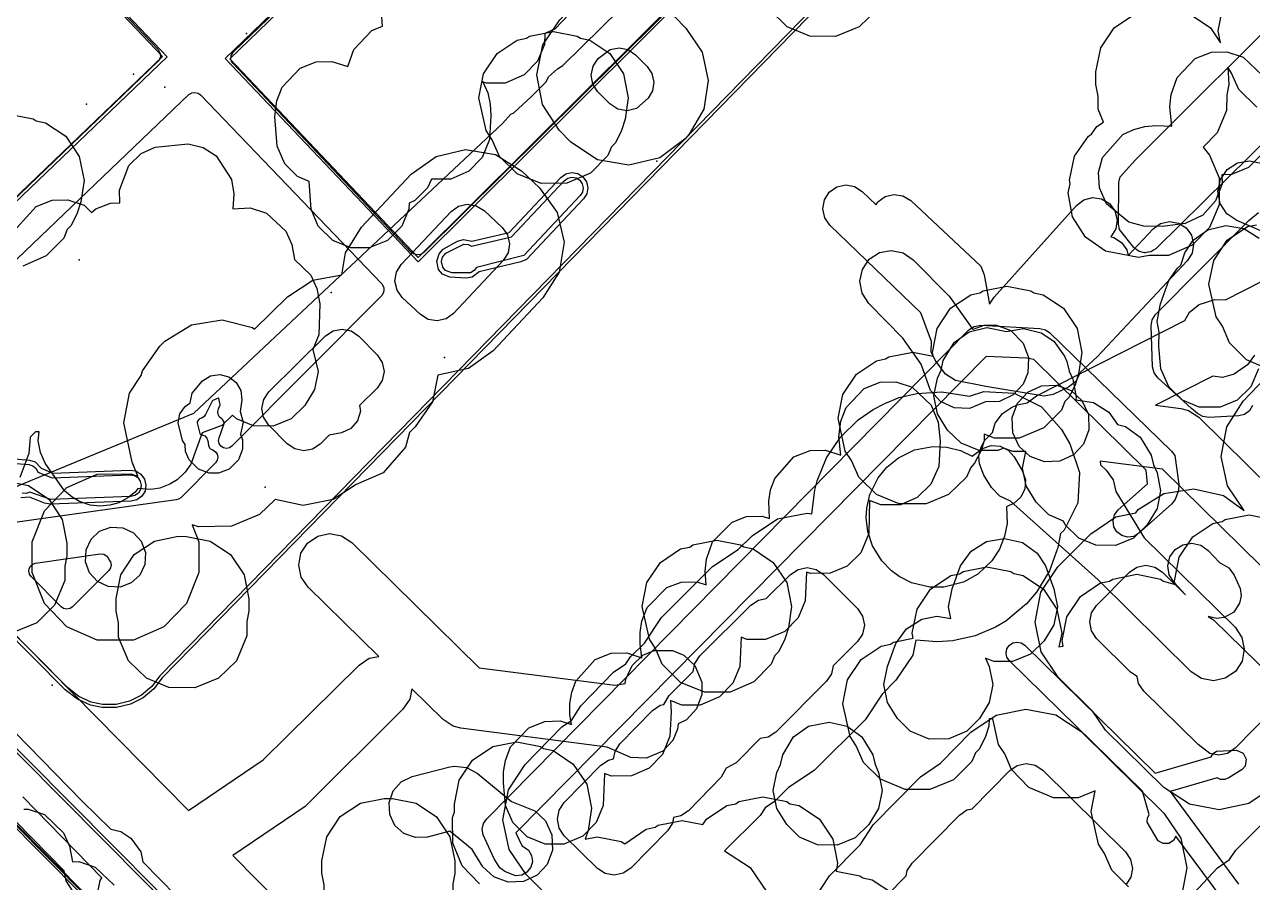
# Model space of a CAD drawing. Header units: metres. Extents: x -2677 to -840, y 169 to 1487.
# Drawn here: x -1880.6 to -1801.8, y 804.4 to 859.4 of the extents above; entities that cross this region are included whole.
import ezdxf

# ---------------------------------------------------------------- set-up
doc = ezdxf.new("R2010")
doc.units = ezdxf.units.M
for name, color, linetype in [('AI_GREENING_EXCLUSIONS', 1, 'Continuous'), ('AI_GREENING_LAWN', 82, 'Continuous'), ('AI_GREENING_REJECTED', 6, 'Continuous')]:
    doc.layers.add(name, color=color, linetype=linetype)

msp = doc.modelspace()

# ---------------------------------------------------------------- linework, layer by layer
at = {"layer": 'AI_GREENING_EXCLUSIONS'}
for points in [[(-1814.427, 876.354), (-1871.899, 817.61), (-1872.398, 816.937), (-1873.059, 816.378), (-1873.831, 815.986), (-1874.683, 815.778), (-1875.559, 815.774), (-1876.294, 815.931), (-1877.082, 816.289), (-1877.818, 816.864), (-1951.793, 891.548)], [(-1814.284, 876.214), (-1871.745, 817.481), (-1872.267, 816.786), (-1872.966, 816.202), (-1873.781, 815.792), (-1874.679, 815.578), (-1875.601, 815.578), (-1876.336, 815.735), (-1877.167, 816.108), (-1877.96, 816.723), (-1951.935, 891.408)], [(-1893.175, 836.778), (-1871.71, 857.333), (-1903.894, 891.093)], [(-1893.178, 836.498), (-1871.428, 857.326), (-1903.877, 891.365)], [(-1841.978, 881.738), (-1867.406, 857.198), (-1855.298, 844.45), (-1816.731, 882.791)], [(-1842.102, 881.896), (-1867.688, 857.204), (-1855.302, 844.164), (-1816.59, 882.65)], [(-1898.375, 822.627), (-1869.713, 834.451), (-1849.889, 853.042), (-1849.351, 853.637), (-1849.161, 853.725), (-1848.038, 854.778), (-1847.095, 855.705), (-1846.941, 856.031), (-1846.363, 856.556), (-1846.024, 856.759), (-1828.745, 873.746)], [(-1898.375, 822.627), (-1869.713, 834.451), (-1849.889, 853.042), (-1849.351, 853.637), (-1849.161, 853.725), (-1848.038, 854.778), (-1847.095, 855.705), (-1846.941, 856.031), (-1846.363, 856.556), (-1846.024, 856.759), (-1828.745, 873.746)], [(-1845.63, 860.031), (-1846.504, 859.109), (-1847.172, 858.813), (-1847.189, 858.114), (-1847.642, 857.03), (-1848.497, 856.153), (-1849.729, 855.638), (-1850.917, 855.638), (-1851.151, 855.719), (-1850.845, 854.999), (-1850.69, 854.28), (-1850.651, 853.563), (-1850.728, 852.018), (-1851.198, 850.853), (-1852.053, 849.976), (-1853.204, 849.478), (-1854.458, 849.461), (-1854.705, 848.911), (-1855.515, 848.101), (-1855.885, 847.929), (-1855.902, 847.537), (-1856.355, 846.453), (-1857.277, 845.531), (-1858.442, 845.061), (-1859.63, 845.061), (-1860.795, 845.531), (-1861.717, 846.453), (-1862.17, 847.537), (-1862.312, 849.311), (-1863.051, 849.637), (-1863.861, 850.447), (-1864.359, 851.598), (-1864.504, 853.498), (-1864.374, 854.496), (-1864.035, 855.371), (-1862.875, 856.593), (-1861.845, 857), (-1860.851, 857.027), (-1859.827, 856.688), (-1859.439, 857.783), (-1858.279, 859.005), (-1857.595, 859.282), (-1857.595, 859.282), (-1857.723, 861.036)], [(-1798.891, 853.95), (-1807.917, 845.039), (-1807.941, 845.023), (-1807.96, 844.999), (-1808.104, 844.916), (-1808.243, 844.825), (-1808.272, 844.819), (-1808.272, 844.819), (-1808.297, 844.804), (-1808.462, 844.782), (-1808.626, 844.751), (-1808.655, 844.757), (-1808.684, 844.753), (-1808.845, 844.796), (-1809.008, 844.83), (-1809.032, 844.846), (-1809.061, 844.854), (-1809.193, 844.955), (-1809.331, 845.049), (-1809.347, 845.073), (-1809.371, 845.092), (-1810.285, 846.233), (-1810.347, 846.59), (-1810.322, 849.247), (-1810.244, 849.625), (-1809.267, 850.707), (-1809.267, 850.707), (-1809.267, 850.707), (-1798.765, 861.206)], [(-1801.484, 854.092), (-1802.628, 855.215), (-1803.09, 856.281), (-1803.336, 856.65), (-1803.277, 855.545), (-1803.408, 854.886), (-1803.424, 853.884), (-1804.028, 852.439), (-1804.916, 851.53), (-1804.506, 851.004), (-1803.902, 849.559), (-1803.902, 847.821), (-1804.506, 846.376), (-1805.629, 845.232), (-1807.138, 844.585), (-1808.382, 844.569), (-1809.079, 844.443), (-1811.185, 844.855), (-1812.468, 845.744), (-1813.312, 847.057), (-1813.59, 848.593), (-1813.464, 849.174), (-1813.508, 849.416), (-1813.177, 850.942), (-1812.288, 852.224), (-1812.288, 852.224), (-1812.086, 852.354), (-1811.736, 852.859), (-1811.318, 853.128), (-1811.65, 853.961), (-1811.65, 854.804), (-1811.799, 855.554), (-1811.799, 856.356), (-1811.495, 857.887), (-1810.627, 859.184), (-1809.33, 860.052)], [(-1805.746, 860.047), (-1804.449, 859.179), (-1803.801, 858.21), (-1803.954, 858.979), (-1803.65, 860.51)], [(-1801.091, 851.135), (-1802.013, 850.213), (-1803.097, 849.76), (-1803.716, 849.743), (-1803.709, 849.176), (-1804.118, 848.075), (-1804.937, 847.164), (-1806.066, 846.619), (-1807.513, 846.427), (-1808.737, 846.446), (-1809.695, 846.717), (-1811.117, 847.899), (-1811.566, 848.911), (-1811.633, 849.904), (-1811.372, 850.864), (-1810.073, 852.329), (-1809.377, 852.657), (-1808.664, 852.841), (-1807.95, 852.91), (-1806.923, 852.874), (-1807.051, 854.119), (-1806.971, 854.894), (-1806.582, 855.992), (-1805.422, 857.214), (-1804.392, 857.621), (-1803.398, 857.648), (-1802.348, 857.296), (-1801.124, 856.137)], [(-1881.555, 853.645), (-1880.024, 853.341), (-1879.825, 853.207), (-1879.825, 853.207), (-1879.222, 853.088), (-1877.925, 852.22), (-1877.057, 850.923), (-1876.753, 849.392), (-1876.96, 848.021), (-1877.186, 847.296), (-1877.579, 846.506), (-1877.828, 846.239), (-1878.057, 845.69), (-1879.18, 844.546), (-1880.689, 843.899)], [(-1913.061, 852.55), (-1870.054, 808.983), (-1865.249, 812.214), (-1859.098, 818.307), (-1858.447, 818.738), (-1857.837, 818.856), (-1862.373, 823.304), (-1862.813, 823.949), (-1862.972, 824.713), (-1862.828, 825.48), (-1862.401, 826.133), (-1861.756, 826.572), (-1860.992, 826.732), (-1860.225, 826.587), (-1859.572, 826.16), (-1851.382, 818.129), (-1842.662, 817.008), (-1842.025, 817.13), (-1841.986, 817.402), (-1841.577, 818.284), (-1840.878, 818.931), (-1840.155, 819.233), (-1838.975, 819.233), (-1838.252, 818.931), (-1837.553, 818.284), (-1837.105, 817.208), (-1837.105, 816.416), (-1837.446, 815.499), (-1838.093, 814.8), (-1838.615, 814.541), (-1838.654, 814.197), (-1838.956, 813.474), (-1839.603, 812.775), (-1840.679, 812.327), (-1841.665, 812.366), (-1843.172, 813.04), (-1852.558, 814.247), (-1853.05, 814.375), (-1853.703, 814.803), (-1855.712, 816.772), (-1855.846, 816.112), (-1856.283, 815.465), (-1862.568, 809.239), (-1867.194, 806.086), (-1822.88, 761.195)], [(-1881.066, 846.346), (-1879.828, 847.719), (-1878.798, 848.126), (-1877.804, 848.153), (-1876.754, 847.801), (-1876.266, 847.339), (-1875.996, 847.577), (-1875.065, 847.927), (-1874.456, 847.943), (-1874.476, 848.767), (-1873.879, 850.343), (-1873.088, 851.118), (-1872.182, 851.527), (-1870.074, 851.728), (-1869.105, 851.499), (-1868.266, 850.966), (-1867.294, 849.457), (-1867.141, 848.531), (-1867.213, 847.56), (-1866.082, 847.638), (-1865.032, 847.286), (-1863.808, 846.127), (-1863.422, 845.271), (-1863.244, 844.321), (-1862.188, 843.321), (-1861.802, 842.465), (-1861.62, 841.476), (-1861.685, 839.484), (-1862.064, 838.538), (-1861.724, 837.13), (-1861.954, 835.982), (-1862.583, 834.946), (-1863.457, 834.093), (-1864.618, 833.624), (-1865.884, 833.64), (-1866.967, 834.093), (-1867.228, 834.334), (-1867.913, 833.669), (-1869.18, 833.2), (-1869.903, 831.192), (-1870.26, 830.677), (-1870.781, 830.186), (-1871.245, 829.897), (-1871.883, 829.652), (-1872.467, 829.555), (-1873.3, 829.629), (-1873.467, 829.394), (-1873.933, 829.022), (-1874.526, 828.716), (-1875.098, 828.552), (-1875.732, 828.497), (-1876.367, 828.569), (-1877.045, 828.796), (-1877.518, 829.067), (-1878.001, 829.478), (-1879.256, 831.255), (-1879.54, 831.934), (-1879.699, 832.687), (-1879.627, 833.267), (-1879.865, 833.267), (-1880.206, 832.926), (-1880.308, 831.868), (-1880.882, 830.325)], [(-1798.675, 822.168), (-1807.524, 830.879), (-1811.538, 831.382), (-1811.5, 831.143), (-1811.144, 830.809), (-1810.69, 830.175), (-1810.519, 829.443), (-1808.711, 826.474), (-1802.874, 820.727), (-1802.435, 820.081), (-1802.277, 819.317), (-1802.423, 818.551), (-1802.852, 817.899), (-1803.497, 817.46), (-1804.261, 817.302), (-1805.028, 817.448), (-1805.68, 817.877), (-1811.662, 823.766), (-1817.275, 828.826), (-1817.963, 829.13), (-1818.502, 829.694), (-1819.003, 830.482), (-1819.285, 831.21), (-1819.309, 831.706), (-1819.2, 832.224), (-1818.952, 832.704), (-1818.952, 832.704), (-1818.446, 833.22), (-1818.28, 833.819), (-1817.799, 834.433), (-1817.231, 834.828), (-1816.848, 835.006), (-1816.221, 835.133), (-1815.615, 835.579), (-1806.104, 840.402), (-1805.799, 840.944), (-1805.185, 841.426), (-1804.179, 841.749), (-1803.487, 841.729), (-1797.726, 844.651), (-1802.763, 846.814), (-1803.406, 847.256), (-1803.832, 847.91), (-1803.974, 848.677), (-1803.812, 849.441), (-1803.37, 850.084), (-1802.716, 850.509), (-1801.948, 850.651), (-1801.185, 850.489)], [(-1801.749, 834.954), (-1801.948, 834.618), (-1802.261, 834.384), (-1802.639, 834.288), (-1804.56, 834.185), (-1804.946, 834.24), (-1805.282, 834.439), (-1805.66, 834.76), (-1807.834, 836.723), (-1808.07, 837.042), (-1808.163, 837.428), (-1808.261, 840.054), (-1808.193, 840.455), (-1807.971, 840.796), (-1801.989, 846.816), (-1801.989, 846.816), (-1801.367, 847.325)], [(-1801.362, 837.295), (-1801.86, 836.144), (-1802.737, 835.289), (-1803.821, 834.836), (-1805.171, 834.836), (-1806.255, 835.289), (-1807.132, 836.144), (-1807.63, 837.295), (-1807.763, 838.748), (-1807.738, 839.648), (-1807.875, 840.334), (-1807.648, 841.482), (-1807.112, 842.964), (-1806.573, 843.772), (-1806.36, 843.958), (-1806.099, 844.741), (-1805.56, 845.549), (-1805.56, 845.549), (-1804.609, 846.231), (-1803.469, 846.498), (-1802.314, 846.309), (-1801.319, 845.692)], [(-1800.629, 837.241), (-1802.138, 837.888), (-1803.218, 838.968), (-1803.68, 840.034), (-1804.083, 840.636), (-1804.083, 840.636), (-1804.544, 842.732), (-1804.24, 844.263), (-1803.372, 845.56), (-1802.075, 846.428), (-1801.492, 846.543)], [(-1801.629, 838.187), (-1802.075, 837.554), (-1802.925, 836.969), (-1803.676, 836.758), (-1804.298, 836.833), (-1807.977, 834.967), (-1806.355, 834.764), (-1805.852, 834.633), (-1805.2, 834.205), (-1795.869, 825.018)], [(-1800.365, 810.518), (-1801.978, 809.42), (-1803.888, 809.022), (-1805.804, 809.386), (-1807.436, 810.455), (-1811.184, 814.137), (-1811.999, 815.334), (-1814.227, 817.529), (-1815.316, 819.148), (-1815.703, 821.06), (-1815.329, 822.974), (-1814.25, 824.6), (-1812.135, 826.728), (-1810.517, 827.817), (-1809.244, 828.075), (-1809.098, 828.278), (-1807.44, 829.304), (-1805.514, 829.618), (-1803.615, 829.171), (-1802.278, 828.209), (-1803.357, 829.793), (-1803.758, 831.689), (-1803.407, 833.595), (-1802.357, 835.225), (-1799.886, 837.787)], [(-1846.24, 802.76), (-1848.379, 804.863), (-1849.476, 806.476), (-1849.873, 808.386), (-1849.508, 810.303), (-1848.438, 811.934), (-1846.075, 814.337), (-1845.475, 814.745), (-1844.856, 815.696), (-1842.759, 817.842), (-1841.968, 818.384), (-1841.673, 818.823), (-1840.783, 819.711), (-1839.689, 821.365), (-1836.424, 824.62), (-1834.766, 825.708), (-1833.875, 826.596), (-1832.251, 827.677), (-1830.337, 828.054), (-1830.035, 827.994), (-1829.851, 829.532), (-1829.699, 830.115), (-1829.091, 831.589), (-1828.203, 832.913), (-1827.071, 834.036), (-1826.094, 834.704), (-1825.357, 835.09), (-1824.434, 835.461), (-1823.29, 835.726), (-1821.699, 835.821), (-1819.925, 835.544), (-1819.001, 835.86), (-1817.054, 835.736), (-1815.303, 834.877), (-1814.013, 833.413), (-1813.481, 832.496), (-1812.85, 830.65), (-1812.974, 828.703), (-1813.833, 826.952), (-1814.077, 826.736), (-1814.243, 825.842), (-1814.786, 824.343), (-1815.614, 822.981), (-1816.26, 822.226), (-1817.59, 821.128), (-1818.243, 820.738), (-1819.561, 820.169), (-1820.991, 819.854), (-1821.983, 819.788), (-1823.356, 819.911), (-1823.55, 818.947), (-1824.636, 817.327), (-1825.527, 816.439), (-1826.62, 814.784), (-1829.885, 811.53), (-1831.543, 810.442), (-1832.434, 809.554), (-1833.04, 809.151), (-1833.361, 808.657), (-1835.637, 806.389), (-1833.996, 805.318), (-1832.898, 803.706)], [(-1881.434, 831.556), (-1880.263, 831.457), (-1879.891, 831.34), (-1879.506, 830.925), (-1878.749, 830.623), (-1873.816, 830.813), (-1873.431, 830.752), (-1873.099, 830.547), (-1872.869, 830.232), (-1872.779, 829.852), (-1872.84, 829.467), (-1873.044, 829.134), (-1873.36, 828.905), (-1873.739, 828.814), (-1878.91, 828.616), (-1879.294, 828.687), (-1880.248, 829.068), (-1880.812, 829.032)], [(-1881.394, 831.259), (-1880.295, 831.159), (-1880.035, 831.077), (-1879.826, 830.902), (-1879.713, 830.685), (-1878.802, 830.321), (-1873.805, 830.513), (-1873.535, 830.47), (-1873.302, 830.327), (-1873.142, 830.106), (-1873.078, 829.841), (-1873.121, 829.571), (-1873.264, 829.338), (-1873.485, 829.178), (-1873.751, 829.114), (-1878.896, 828.916), (-1880.232, 829.385), (-1880.463, 829.305), (-1880.736, 829.322)], [(-1809.702, 804.074), (-1810.782, 805.154), (-1811.244, 806.22), (-1811.647, 806.822), (-1812.108, 808.918), (-1811.846, 810.234), (-1812.932, 809.796), (-1814.516, 809.796), (-1816.102, 810.459), (-1817.225, 811.603), (-1817.644, 812.605), (-1818.047, 813.207), (-1818.417, 814.846), (-1818.651, 814.846), (-1818.677, 814.384), (-1818.889, 813.729), (-1819.282, 812.939), (-1819.534, 812.669), (-1819.761, 812.125), (-1820.948, 810.938), (-1822.47, 810.318), (-1824.054, 810.318), (-1825.64, 810.981), (-1826.72, 812.061), (-1827.182, 813.127), (-1827.585, 813.729), (-1828.046, 815.825), (-1827.742, 817.356), (-1826.874, 818.653), (-1825.577, 819.521), (-1824.994, 819.636), (-1824.789, 819.774), (-1823.525, 820.025), (-1823.59, 820.353), (-1823.286, 821.884), (-1822.418, 823.181), (-1821.121, 824.049), (-1820.538, 824.164), (-1820.333, 824.302), (-1818.802, 824.606), (-1817.271, 824.302), (-1817.072, 824.168), (-1816.469, 824.049), (-1815.172, 823.181), (-1814.304, 821.884), (-1814, 820.353), (-1814.177, 819.465), (-1813.903, 819.52), (-1813.973, 819.874), (-1813.669, 821.405), (-1812.801, 822.702), (-1811.504, 823.57), (-1810.921, 823.685), (-1810.716, 823.823), (-1809.185, 824.127), (-1807.654, 823.823), (-1807.455, 823.689), (-1806.717, 823.479), (-1806.759, 823.692), (-1806.455, 825.223), (-1805.587, 826.52), (-1804.29, 827.388), (-1803.707, 827.503), (-1803.502, 827.641), (-1801.971, 827.945), (-1800.44, 827.641)], [(-1800.479, 815.396), (-1802.862, 812.971), (-1803.346, 812.641), (-1803.919, 812.522), (-1804.494, 812.631), (-1805.246, 813.21), (-1808.731, 816.634), (-1809.061, 817.118), (-1809.154, 817.566), (-1809.588, 817.854), (-1811.76, 820.012), (-1812.087, 820.497), (-1812.203, 821.071), (-1812.091, 821.646), (-1811.767, 822.133), (-1811.767, 822.133), (-1809.653, 824.261), (-1809.167, 824.588), (-1808.593, 824.704), (-1808.019, 824.592), (-1807.531, 824.268), (-1806.063, 822.81), (-1806.785, 823.598), (-1807.093, 824.096), (-1807.187, 824.673), (-1807.053, 825.243), (-1806.711, 825.718), (-1806.214, 826.026), (-1805.636, 826.12), (-1805.066, 825.986), (-1804.591, 825.644), (-1803.871, 824.872), (-1803.267, 824.549), (-1802.923, 824.076), (-1802.543, 823.213), (-1802.484, 822.741), (-1802.576, 822.274), (-1802.96, 821.696), (-1803.563, 821.353), (-1804.035, 821.294), (-1804.589, 821.424), (-1804.246, 821.199), (-1800.498, 817.517)], [(-1891.43, 823.08), (-1806.802, 737.869)], [(-1891.288, 823.221), (-1806.667, 738.016)], [(-1889.812, 822.8), (-1876.876, 809.574), (-1875.03, 807.767), (-1874.389, 807.634), (-1873.744, 807.195), (-1873.108, 806.332), (-1872.985, 805.687), (-1866.523, 799.105)], [(-1881.972, 800.428), (-1877.036, 803.369), (-1877.236, 803.646), (-1877.473, 803.806), (-1877.904, 804.457), (-1878.032, 805.114), (-1892.603, 819.933)], [(-1803.772, 803.41), (-1806.664, 807.323), (-1806.664, 807.323), (-1806.825, 807.041), (-1807.131, 806.859), (-1807.487, 806.851), (-1807.815, 807.033), (-1808.504, 808.218), (-1808.493, 808.491), (-1808.391, 808.713), (-1808.819, 810.204), (-1817.357, 818.576), (-1817.511, 818.802), (-1817.566, 819.069), (-1817.516, 819.337), (-1817.366, 819.566), (-1817.141, 819.72), (-1816.873, 819.776), (-1816.605, 819.725), (-1816.376, 819.576), (-1808, 811.362), (-1804.414, 812.417), (-1804.281, 812.622), (-1804.057, 812.777), (-1802.771, 812.845), (-1802.358, 812.651), (-1802.154, 812.264), (-1802.23, 811.814), (-1802.405, 811.604), (-1803.268, 811.061), (-1803.523, 810.965), (-1803.796, 810.973), (-1804.019, 811.074), (-1807.039, 810.185), (-1802.646, 804.242)], [(-1815.02, 741.22), (-1891.769, 818.547)], [(-1815.545, 742.034), (-1891.678, 818.728)], [(-1829.969, 803.159), (-1828.897, 804.789), (-1826.937, 806.777), (-1826.092, 808.062), (-1823.058, 811.141), (-1821.786, 812.004), (-1819.826, 813.993), (-1818.212, 815.088), (-1816.301, 815.483), (-1814.385, 815.116), (-1812.755, 814.044), (-1807.449, 808.814), (-1806.353, 807.2), (-1805.958, 805.289), (-1806.325, 803.373)], [(-1851.365, 804.281), (-1852.488, 805.425), (-1853.092, 806.87), (-1853.108, 808.531), (-1852.984, 808.867), (-1852.984, 809.38), (-1852.68, 810.911), (-1851.812, 812.208), (-1850.515, 813.076), (-1848.984, 813.38), (-1847.453, 813.076), (-1847.254, 812.942), (-1846.651, 812.823), (-1845.354, 811.955), (-1844.486, 810.658), (-1844.182, 809.127), (-1844.403, 807.686), (-1844.596, 807.127), (-1843.817, 807.282), (-1842.286, 806.978), (-1842.034, 806.834), (-1840.681, 807.785), (-1840.098, 807.9), (-1839.893, 808.038), (-1838.362, 808.342), (-1837.03, 808.077), (-1836.798, 808.424), (-1835.501, 809.292), (-1834.918, 809.407), (-1834.713, 809.545), (-1833.182, 809.849), (-1831.651, 809.545), (-1831.452, 809.411), (-1830.849, 809.292), (-1829.552, 808.424), (-1828.684, 807.127), (-1828.38, 805.596), (-1828.481, 805.089), (-1826.963, 804.788), (-1826.764, 804.654), (-1826.161, 804.535), (-1824.864, 803.667)], [(-1826.404, 802.332), (-1823.984, 804.788), (-1823.921, 805.116), (-1823.6, 805.605), (-1820.565, 808.684), (-1820.081, 809.013), (-1819.754, 809.08), (-1817.333, 811.536), (-1816.849, 811.865), (-1816.276, 811.983), (-1815.701, 811.873), (-1815.212, 811.551), (-1809.905, 806.321), (-1809.577, 805.837), (-1809.458, 805.264), (-1809.568, 804.689), (-1809.89, 804.2)], [(-1875.87, 803.726), (-1875.718, 804.491), (-1875.604, 804.662), (-1880.691, 809.86)], [(-1880.621, 809.053), (-1880.337, 809.061), (-1879.287, 808.709), (-1878.063, 807.55), (-1877.677, 806.694), (-1877.494, 805.687), (-1877.084, 805.698), (-1876.034, 805.346), (-1874.81, 804.187)], [(-1806.131, 803.015), (-1803.992, 805.291), (-1803.234, 805.833), (-1802.828, 806.437), (-1800.563, 808.691)]]:
    msp.add_lwpolyline(points, dxfattribs=at)
for points in [[(-1827.524, 868.036), (-1826.226, 867.169), (-1825.359, 865.871), (-1825.054, 864.34), (-1825.054, 863.534), (-1825.185, 862.875), (-1825.185, 861.951), (-1825.848, 860.365), (-1826.992, 859.241), (-1828.515, 858.621), (-1830.176, 858.637), (-1831.62, 859.241), (-1832.764, 860.365), (-1833.412, 861.873), (-1833.427, 862.794), (-1833.576, 863.543), (-1833.576, 864.345), (-1833.272, 865.876), (-1832.405, 867.174), (-1831.107, 868.041), (-1829.576, 868.345), (-1829.054, 868.34), (-1827.524, 868.036)], [(-1836.685, 855.801), (-1836.976, 853.965), (-1837.918, 852.362), (-1838.174, 852.069), (-1839.803, 850.838), (-1841.79, 850.361), (-1843.801, 850.719), (-1845.501, 851.85), (-1846.263, 852.623), (-1847.334, 854.254), (-1847.7, 856.17), (-1847.305, 858.08), (-1846.209, 859.694), (-1845.933, 859.967), (-1844.303, 861.038), (-1842.386, 861.404), (-1840.476, 861.009), (-1838.862, 859.913), (-1838.121, 859.161), (-1837.085, 857.617), (-1836.685, 855.801)], [(-1846.625, 858.95), (-1845.094, 858.646), (-1844.895, 858.512), (-1844.292, 858.393), (-1842.995, 857.525), (-1842.127, 856.228), (-1841.823, 854.697), (-1842.03, 853.326), (-1842.256, 852.601), (-1842.649, 851.811), (-1842.901, 851.541), (-1843.128, 850.997), (-1844.251, 849.853), (-1845.76, 849.206), (-1847.421, 849.19), (-1848.943, 849.81), (-1850.087, 850.933), (-1850.549, 851.999), (-1850.952, 852.601), (-1851.413, 854.697), (-1851.109, 856.228), (-1850.241, 857.525), (-1848.944, 858.393), (-1848.361, 858.508), (-1848.156, 858.646), (-1846.625, 858.95)], [(-1840.553, 854.665), (-1841.298, 854.003), (-1841.894, 853.86), (-1842.498, 853.967), (-1843.008, 854.306), (-1843.769, 855.08), (-1844.091, 855.569), (-1844.201, 856.143), (-1844.082, 856.717), (-1843.753, 857.201), (-1842.988, 857.795), (-1842.413, 857.904), (-1841.84, 857.786), (-1841.356, 857.457), (-1840.614, 856.705), (-1840.304, 856.241), (-1840.184, 855.697), (-1840.271, 855.146), (-1840.553, 854.665)], [(-1873.673, 831.316), (-1874.21, 833.838), (-1873.829, 835.751), (-1873.078, 836.875), (-1873.005, 837.186), (-1871.894, 838.752), (-1871.559, 839.071), (-1869.862, 840.132), (-1867.884, 840.442), (-1865.944, 839.953), (-1865.802, 839.845), (-1863.702, 841.915), (-1862.072, 842.987), (-1860.207, 843.344), (-1859.975, 844.738), (-1858.942, 846.393), (-1855.75, 849.79), (-1854.162, 850.924), (-1852.261, 851.364), (-1850.337, 851.043), (-1848.682, 850.01), (-1847.519, 848.917), (-1846.385, 847.329), (-1845.945, 845.428), (-1846.266, 843.504), (-1847.299, 841.849), (-1850.491, 838.452), (-1852.079, 837.318), (-1854.044, 836.889), (-1854.393, 835.197), (-1855.489, 833.582), (-1855.857, 833.219), (-1856.128, 832.28), (-1857.562, 830.644), (-1859.281, 829.892), (-1860.764, 828.916), (-1862.68, 828.549), (-1864.484, 828.922), (-1865.485, 827.96), (-1867.29, 827.205), (-1869.415, 827.175), (-1869.805, 827.307), (-1869.387, 826.216), (-1869.387, 824.238), (-1870.178, 822.257), (-1871.625, 820.763), (-1873.573, 819.911), (-1875.903, 819.911), (-1877.851, 820.763), (-1879.298, 822.257), (-1880.089, 824.238), (-1880.089, 826.216), (-1879.298, 828.197), (-1877.851, 829.691), (-1875.903, 830.543), (-1873.749, 830.578), (-1873.301, 830.429), (-1873.673, 831.316)], [(-1852.406, 845.605), (-1851.854, 845.484), (-1849.463, 846.041), (-1846.149, 849.576), (-1845.831, 849.803), (-1845.451, 849.892), (-1845.066, 849.828), (-1844.735, 849.622), (-1844.508, 849.305), (-1844.42, 848.925), (-1844.483, 848.54), (-1844.689, 848.209), (-1848.358, 844.323), (-1848.714, 844.162), (-1851.4, 843.536), (-1851.842, 843.184), (-1852.228, 843.124), (-1853.282, 843.176), (-1853.746, 843.384), (-1853.997, 843.683), (-1854.118, 844.205), (-1853.968, 844.691), (-1853.701, 844.976), (-1852.778, 845.488), (-1852.406, 845.605)], [(-1851.885, 845.169), (-1849.306, 845.769), (-1845.93, 849.371), (-1845.708, 849.53), (-1845.442, 849.592), (-1845.172, 849.547), (-1844.94, 849.403), (-1844.781, 849.181), (-1844.719, 848.915), (-1844.764, 848.646), (-1844.908, 848.414), (-1848.533, 844.567), (-1851.568, 843.805), (-1851.712, 843.608), (-1851.945, 843.466), (-1853.148, 843.463), (-1853.558, 843.618), (-1853.733, 843.827), (-1853.818, 844.192), (-1853.754, 844.458), (-1853.527, 844.732), (-1852.374, 845.306), (-1852.102, 845.282), (-1851.885, 845.169)], [(-1812.585, 848.143), (-1812.018, 848.288), (-1811.439, 848.204), (-1810.935, 847.906), (-1810.585, 847.437), (-1810.44, 846.87), (-1810.523, 846.291), (-1810.842, 845.765), (-1810.645, 845.731), (-1810.15, 845.418), (-1809.813, 844.939), (-1809.732, 844.576), (-1808.131, 846.281), (-1807.655, 846.622), (-1807.084, 846.754), (-1806.507, 846.658), (-1806.01, 846.349), (-1805.67, 845.873), (-1805.538, 845.303), (-1805.634, 844.725), (-1805.943, 844.228), (-1811.718, 838.075), (-1812.793, 837.093), (-1813.092, 836.499), (-1813.554, 836.139), (-1814.556, 835.648), (-1815.135, 835.561), (-1818.875, 836.168), (-1820.823, 836.563), (-1821.467, 836.973), (-1822.129, 837.871), (-1822.373, 838.403), (-1822.364, 839.068), (-1823.044, 840.904), (-1828.877, 846.518), (-1829.211, 846.998), (-1829.337, 847.57), (-1829.233, 848.146), (-1828.918, 848.639), (-1828.437, 848.973), (-1827.866, 849.099), (-1827.289, 848.995), (-1826.797, 848.68), (-1825.917, 847.833), (-1825.808, 848.012), (-1825.334, 848.356), (-1824.765, 848.493), (-1824.187, 848.402), (-1823.688, 848.096), (-1819.199, 843.888), (-1818.981, 843.345), (-1818.627, 841.446), (-1818.344, 841.905), (-1813.054, 847.792), (-1812.585, 848.143)], [(-1856.665, 842.352), (-1856.797, 842.922), (-1856.701, 843.5), (-1856.391, 843.996), (-1853.199, 847.393), (-1852.723, 847.733), (-1852.153, 847.865), (-1851.575, 847.769), (-1851.079, 847.459), (-1849.916, 846.366), (-1849.576, 845.89), (-1849.444, 845.32), (-1849.54, 844.742), (-1849.85, 844.246), (-1853.042, 840.849), (-1853.518, 840.509), (-1854.088, 840.377), (-1854.666, 840.473), (-1855.162, 840.783), (-1856.325, 841.876), (-1856.665, 842.352)], [(-1824.172, 844.744), (-1823.527, 844.305), (-1821.23, 841.967), (-1819.744, 839.899), (-1819.678, 839.85), (-1818.98, 840.1), (-1818.188, 840.1), (-1817.271, 839.759), (-1816.465, 838.953), (-1816.124, 838.036), (-1816.163, 837.05), (-1816.465, 836.327), (-1817.112, 835.628), (-1817.994, 835.219), (-1818.898, 835.18), (-1819.916, 834.77), (-1820.902, 834.809), (-1821.784, 835.218), (-1822.431, 835.917), (-1823.016, 837.599), (-1824.198, 839.28), (-1826.38, 841.501), (-1826.808, 842.154), (-1826.953, 842.92), (-1826.794, 843.684), (-1826.355, 844.329), (-1825.702, 844.757), (-1824.936, 844.903), (-1824.172, 844.744)], [(-1822.255, 838.122), (-1822.302, 838.359), (-1821.998, 839.89), (-1821.13, 841.187), (-1819.833, 842.055), (-1819.25, 842.17), (-1819.045, 842.308), (-1817.514, 842.612), (-1815.983, 842.308), (-1815.784, 842.174), (-1815.181, 842.055), (-1813.884, 841.187), (-1813.016, 839.89), (-1812.712, 838.359), (-1812.919, 836.988), (-1813.145, 836.263), (-1813.538, 835.473), (-1813.79, 835.203), (-1814.017, 834.659), (-1815.14, 833.515), (-1816.726, 832.852), (-1818.31, 832.852), (-1818.966, 833.11), (-1818.984, 832.689), (-1819.196, 832.034), (-1819.589, 831.244), (-1819.841, 830.974), (-1820.111, 830.366), (-1821.255, 829.243), (-1822.7, 828.639), (-1824.438, 828.639), (-1825.883, 829.243), (-1827.027, 830.366), (-1827.489, 831.432), (-1827.892, 832.034), (-1828.353, 834.13), (-1828.049, 835.661), (-1827.181, 836.958), (-1825.884, 837.826), (-1825.301, 837.941), (-1825.096, 838.079), (-1823.565, 838.383), (-1822.255, 838.122)], [(-1862.081, 832.159), (-1862.655, 832.049), (-1863.229, 832.168), (-1863.713, 832.496), (-1864.906, 833.707), (-1865.228, 834.196), (-1865.338, 834.771), (-1865.22, 835.344), (-1864.891, 835.828), (-1861.245, 839.422), (-1860.756, 839.744), (-1860.181, 839.854), (-1859.608, 839.736), (-1859.124, 839.407), (-1857.93, 838.196), (-1857.609, 837.707), (-1857.499, 837.133), (-1857.617, 836.559), (-1857.946, 836.075), (-1859.077, 834.96), (-1859.018, 834.587), (-1859.199, 833.959), (-1859.629, 833.468), (-1860.227, 833.207), (-1861.011, 833.054), (-1861.592, 832.481), (-1862.081, 832.159)], [(-1815.049, 839.816), (-1814.751, 839.617), (-1806.941, 832.015), (-1806.741, 831.738), (-1806.474, 829.899), (-1806.507, 829.51), (-1806.707, 828.926), (-1806.943, 828.615), (-1809.042, 826.756), (-1809.379, 826.559), (-1809.765, 826.506), (-1810.143, 826.605), (-1810.454, 826.841), (-1810.65, 827.178), (-1810.703, 827.565), (-1810.604, 827.942), (-1810.368, 828.253), (-1808.489, 829.918), (-1808.575, 830.814), (-1815.786, 837.902), (-1816.264, 837.991), (-1818.846, 838.097), (-1849.045, 807.552), (-1848.647, 806.737), (-1848.217, 806.435), (-1848.025, 806.095), (-1847.978, 805.708), (-1848.082, 805.332), (-1848.322, 805.024), (-1848.662, 804.832), (-1849.049, 804.785), (-1849.747, 805.051), (-1850.055, 805.292), (-1850.436, 805.884), (-1851.134, 807.414), (-1851.189, 807.78), (-1851.108, 808.141), (-1850.902, 808.447), (-1819.961, 839.8), (-1819.611, 840.03), (-1819.197, 840.097), (-1815.397, 839.899), (-1815.049, 839.816)], [(-1820.457, 832.528), (-1821.331, 833.381), (-1821.972, 834.417), (-1822.202, 835.565), (-1821.975, 836.713), (-1821.744, 837.225), (-1821.598, 837.845), (-1820.9, 839.003), (-1819.949, 839.685), (-1818.809, 839.952), (-1817.543, 839.707), (-1816.456, 839.885), (-1815.316, 839.618), (-1814.508, 839.079), (-1813.826, 838.128), (-1813.667, 837.778), (-1813.521, 837.158), (-1813.29, 836.646), (-1813.063, 835.498), (-1813.098, 835.325), (-1811.965, 835.139), (-1810.97, 834.522), (-1810.407, 833.737), (-1809.903, 833.607), (-1808.952, 832.925), (-1808.254, 831.767), (-1808.108, 831.147), (-1807.877, 830.635), (-1807.65, 829.487), (-1807.88, 828.339), (-1808.509, 827.303), (-1809.383, 826.45), (-1810.544, 825.981), (-1811.81, 825.997), (-1812.893, 826.45), (-1813.767, 827.303), (-1813.879, 827.532), (-1814.832, 827.947), (-1815.642, 828.757), (-1816.283, 829.793), (-1816.513, 830.941), (-1816.305, 831.992), (-1817.145, 831.992), (-1817.707, 832.211), (-1818.108, 832.059), (-1819.296, 832.059), (-1820.457, 832.528)], [(-1869.815, 835.746), (-1869.147, 836.535), (-1868.638, 836.853), (-1868.044, 836.946), (-1867.462, 836.799), (-1866.984, 836.436), (-1866.687, 835.914), (-1866.619, 835.317), (-1866.739, 834.578), (-1866.542, 833.881), (-1866.706, 833.124), (-1866.581, 832.748), (-1866.581, 832.155), (-1866.837, 831.467), (-1867.441, 830.862), (-1868.129, 830.606), (-1868.723, 830.606), (-1869.41, 830.862), (-1870.015, 831.467), (-1870.242, 832.009), (-1870.271, 832.449), (-1870.438, 832.699), (-1870.71, 833.838), (-1870.595, 834.412), (-1870.27, 834.898), (-1869.937, 835.121), (-1869.815, 835.746)], [(-1845.563, 815.111), (-1845.562, 815.829), (-1845.445, 816.556), (-1845.184, 817.28), (-1843.946, 818.653), (-1842.916, 819.06), (-1841.922, 819.087), (-1840.95, 818.775), (-1841.066, 819.67), (-1841.065, 820.388), (-1840.948, 821.115), (-1840.609, 821.99), (-1839.35, 823.269), (-1838.419, 823.619), (-1837.425, 823.646), (-1836.816, 823.453), (-1836.885, 824.326), (-1836.805, 825.101), (-1836.416, 826.199), (-1835.157, 827.478), (-1834.226, 827.828), (-1833.232, 827.855), (-1832.748, 827.702), (-1832.8, 828.826), (-1832.683, 829.553), (-1832.422, 830.277), (-1831.184, 831.65), (-1830.154, 832.057), (-1829.16, 832.084), (-1828.177, 831.766), (-1828.304, 832.949), (-1828.174, 833.947), (-1827.835, 834.822), (-1826.675, 836.044), (-1825.645, 836.451), (-1824.651, 836.478), (-1823.601, 836.126), (-1822.377, 834.967), (-1821.93, 833.892), (-1821.797, 832.675), (-1821.891, 831.049), (-1822.389, 829.898), (-1823.266, 829.043), (-1824.35, 828.59), (-1825.619, 828.573), (-1826.331, 828.853), (-1826.383, 826.736), (-1826.898, 825.504), (-1827.775, 824.649), (-1828.859, 824.196), (-1830.128, 824.179), (-1830.384, 824.269), (-1830.472, 822.426), (-1830.925, 821.342), (-1831.78, 820.465), (-1833.012, 819.95), (-1834.2, 819.95), (-1834.578, 820.091), (-1834.665, 818.217), (-1835.118, 817.133), (-1835.973, 816.256), (-1837.205, 815.741), (-1838.393, 815.741), (-1839.112, 816.024), (-1839.068, 815.284), (-1839.145, 813.739), (-1839.615, 812.574), (-1840.47, 811.697), (-1841.621, 811.199), (-1842.89, 811.182), (-1843.344, 811.355), (-1843.426, 809.287), (-1843.879, 808.203), (-1844.734, 807.326), (-1845.966, 806.811), (-1847.154, 806.811), (-1848.319, 807.281), (-1849.241, 808.203), (-1849.694, 809.287), (-1849.827, 810.74), (-1849.826, 811.458), (-1849.709, 812.185), (-1849.37, 813.06), (-1848.21, 814.282), (-1847.18, 814.689), (-1846.186, 814.716), (-1845.47, 814.489), (-1845.563, 815.111)], [(-1812.25, 833.399), (-1812.591, 832.482), (-1813.238, 831.783), (-1814.12, 831.374), (-1815.106, 831.335), (-1816.023, 831.676), (-1816.722, 832.323), (-1817.131, 833.205), (-1817.17, 834.191), (-1816.829, 835.108), (-1816.182, 835.807), (-1815.3, 836.216), (-1814.314, 836.255), (-1813.397, 835.914), (-1812.698, 835.267), (-1812.289, 834.385), (-1812.25, 833.399)], [(-1826.542, 827.756), (-1826.509, 828.357), (-1826.312, 829.235), (-1825.788, 830.309), (-1825.218, 831.005), (-1824.472, 831.603), (-1823.458, 832.099), (-1822.268, 832.325), (-1821.369, 832.285), (-1820.497, 832.068), (-1819.737, 831.71), (-1819.091, 832.201), (-1818.537, 832.391), (-1817.953, 832.354), (-1817.427, 832.096), (-1817.041, 831.657), (-1816.509, 830.74), (-1816.319, 830.186), (-1816.356, 829.602), (-1816.614, 829.076), (-1817.053, 828.69), (-1817.547, 828.459), (-1817.51, 827.391), (-1817.666, 826.572), (-1817.997, 825.735), (-1818.486, 824.981), (-1819.383, 824.134), (-1820.306, 823.617), (-1821.569, 823.306), (-1822.469, 823.306), (-1823.632, 823.581), (-1824.436, 823.984), (-1824.923, 824.338), (-1825.552, 824.981), (-1826.141, 825.952), (-1826.443, 826.862), (-1826.542, 827.756)], [(-1880.318, 829.812), (-1879.02, 828.945), (-1878.153, 827.647), (-1877.848, 826.116), (-1877.848, 825.31), (-1877.979, 824.651), (-1877.979, 823.727), (-1878.642, 822.141), (-1879.786, 821.017), (-1881.309, 820.397), (-1882.97, 820.413), (-1884.414, 821.017), (-1885.558, 822.141), (-1886.205, 823.649), (-1886.221, 824.569), (-1886.37, 825.319), (-1886.37, 826.121), (-1886.066, 827.652), (-1885.199, 828.95), (-1883.901, 829.817), (-1882.37, 830.121), (-1881.848, 830.116), (-1880.318, 829.812)], [(-1872.818, 825.524), (-1872.853, 824.755), (-1873.176, 824.07), (-1873.724, 823.569), (-1874.441, 823.307), (-1875.21, 823.342), (-1875.895, 823.665), (-1876.396, 824.213), (-1876.658, 824.93), (-1876.623, 825.699), (-1876.3, 826.384), (-1875.752, 826.885), (-1875.035, 827.147), (-1874.266, 827.112), (-1873.581, 826.789), (-1873.08, 826.241), (-1872.818, 825.524)], [(-1870.18, 826.558), (-1868.649, 826.253), (-1867.351, 825.386), (-1866.484, 824.089), (-1866.18, 822.558), (-1866.18, 821.752), (-1866.311, 821.093), (-1866.311, 820.168), (-1866.974, 818.582), (-1868.118, 817.459), (-1869.64, 816.839), (-1871.301, 816.855), (-1872.746, 817.459), (-1873.89, 818.582), (-1874.537, 820.09), (-1874.552, 821.011), (-1874.702, 821.761), (-1874.702, 822.563), (-1874.397, 824.094), (-1873.53, 825.391), (-1872.232, 826.258), (-1870.702, 826.563), (-1870.18, 826.558)], [(-1836.141, 826.317), (-1834.61, 826.013), (-1834.411, 825.879), (-1833.808, 825.76), (-1832.511, 824.892), (-1831.643, 823.595), (-1831.339, 822.064), (-1831.546, 820.693), (-1831.772, 819.968), (-1832.165, 819.178), (-1832.417, 818.908), (-1832.644, 818.364), (-1833.767, 817.22), (-1835.276, 816.573), (-1836.937, 816.557), (-1838.459, 817.177), (-1839.646, 818.364), (-1840.065, 819.366), (-1840.468, 819.968), (-1840.929, 822.064), (-1840.625, 823.595), (-1839.757, 824.892), (-1838.46, 825.76), (-1837.877, 825.875), (-1837.672, 826.013), (-1836.141, 826.317)], [(-1819.815, 825.62), (-1818.82, 826.237), (-1817.665, 826.426), (-1816.525, 826.159), (-1815.574, 825.477), (-1815.035, 824.669), (-1814.499, 823.187), (-1814.272, 822.039), (-1814.502, 820.891), (-1815.131, 819.855), (-1816.005, 819.002), (-1817.166, 818.533), (-1818.354, 818.533), (-1818.886, 818.739), (-1818.649, 818.203), (-1818.422, 817.055), (-1818.652, 815.907), (-1819.281, 814.871), (-1820.091, 814.061), (-1821.238, 813.565), (-1822.504, 813.549), (-1823.729, 814.061), (-1824.539, 814.871), (-1825.18, 815.907), (-1825.41, 817.055), (-1825.183, 818.203), (-1824.647, 819.685), (-1823.965, 820.636), (-1822.97, 821.253), (-1822.017, 821.442), (-1821.111, 821.294), (-1821.26, 822.039), (-1821.033, 823.187), (-1820.497, 824.669), (-1819.815, 825.62)], [(-1839.202, 816.344), (-1837.646, 817.896), (-1837.544, 818.4), (-1837.218, 818.886), (-1833.953, 822.141), (-1833.466, 822.465), (-1832.961, 822.565), (-1831.404, 824.117), (-1830.917, 824.441), (-1830.343, 824.555), (-1829.769, 824.439), (-1829.283, 824.113), (-1827.104, 821.927), (-1826.779, 821.44), (-1826.666, 820.866), (-1826.781, 820.292), (-1827.107, 819.806), (-1828.664, 818.254), (-1828.765, 817.749), (-1829.091, 817.263), (-1832.356, 814.008), (-1832.843, 813.684), (-1833.348, 813.585), (-1834.905, 812.033), (-1835.528, 811.681), (-1835.864, 811.104), (-1837.961, 808.958), (-1838.444, 808.627), (-1838.911, 808.529), (-1838.98, 808.166), (-1839.301, 807.676), (-1841.664, 805.273), (-1842.148, 804.944), (-1842.721, 804.825), (-1843.296, 804.934), (-1843.786, 805.255), (-1845.925, 807.359), (-1846.254, 807.843), (-1846.373, 808.416), (-1846.264, 808.991), (-1845.943, 809.48), (-1843.58, 811.883), (-1843.096, 812.212), (-1842.761, 812.282), (-1842.672, 812.76), (-1842.353, 813.25), (-1840.256, 815.395), (-1839.773, 815.726), (-1839.545, 815.774), (-1839.202, 816.344)], [(-1825.98, 811.919), (-1825.749, 811.407), (-1825.522, 810.259), (-1825.752, 809.111), (-1826.381, 808.075), (-1827.255, 807.222), (-1828.416, 806.753), (-1829.682, 806.769), (-1830.829, 807.265), (-1831.639, 808.075), (-1832.28, 809.111), (-1832.51, 810.259), (-1832.283, 811.407), (-1832.052, 811.919), (-1831.906, 812.539), (-1831.208, 813.697), (-1830.257, 814.379), (-1828.915, 814.646), (-1827.775, 814.379), (-1826.824, 813.697), (-1826.126, 812.539), (-1825.98, 811.919)], [(-1856.395, 810.814), (-1855.691, 811.15), (-1853.279, 811.765), (-1852.981, 811.817), (-1852.204, 811.741), (-1851.516, 811.373), (-1849.306, 809.558), (-1847.827, 808.953), (-1847.128, 808.306), (-1846.719, 807.424), (-1846.68, 806.438), (-1847.021, 805.521), (-1847.668, 804.822), (-1848.55, 804.413), (-1849.536, 804.374), (-1850.453, 804.715), (-1851.152, 805.362), (-1851.844, 806.467), (-1853.272, 807.639), (-1854.703, 807.274), (-1855.482, 807.233), (-1856.218, 807.492), (-1856.798, 808.014), (-1857.135, 808.718), (-1857.176, 809.497), (-1856.917, 810.233), (-1856.395, 810.814)], [(-1856.961, 809.746), (-1855.43, 809.442), (-1854.133, 808.574), (-1853.265, 807.277), (-1852.961, 805.746), (-1852.961, 804.94), (-1853.092, 804.281), (-1853.092, 803.356), (-1853.755, 801.77), (-1854.899, 800.647), (-1856.421, 800.027), (-1858.082, 800.043), (-1859.527, 800.647), (-1860.671, 801.77), (-1861.318, 803.279), (-1861.334, 804.199), (-1861.483, 804.949), (-1861.483, 805.751), (-1861.179, 807.282), (-1860.311, 808.579), (-1859.014, 809.447), (-1857.483, 809.751), (-1856.961, 809.746)]]:
    msp.add_lwpolyline(points, close=True, dxfattribs=at)
at = {"layer": 'AI_GREENING_LAWN'}
for points in [[(-1903.602, 890.888), (-1871.993, 857.78), (-1871.865, 857.535), (-1871.857, 857.493), (-1871.851, 857.326), (-1871.9, 857.166), (-1872, 857.031), (-1892.548, 837.304)], [(-1890.579, 835.263), (-1870.018, 854.892), (-1869.862, 854.993), (-1869.844, 855), (-1869.644, 855.037), (-1869.445, 854.991), (-1869.428, 854.983), (-1869.277, 854.875), (-1857.646, 842.756), (-1857.518, 842.516), (-1857.509, 842.473), (-1857.501, 842.308), (-1857.548, 842.149), (-1857.643, 842.014), (-1867.258, 832.349), (-1867.421, 832.24), (-1867.421, 832.24), (-1867.614, 832.202), (-1867.807, 832.241), (-1867.97, 832.352), (-1868.077, 832.517), (-1868.08, 832.525), (-1868.115, 832.701), (-1868.086, 832.878), (-1867.76, 833.791), (-1867.753, 833.841), (-1867.768, 833.889), (-1867.858, 834.046), (-1867.887, 834.08), (-1867.903, 834.089), (-1868.051, 834.207), (-1868.145, 834.373), (-1868.17, 834.561), (-1868.123, 834.745), (-1868.028, 834.946), (-1868.017, 834.984), (-1868.019, 835.024), (-1868.103, 835.404), (-1868.118, 835.438), (-1868.154, 835.429), (-1868.482, 835.279), (-1868.516, 835.256), (-1868.54, 835.223), (-1868.956, 834.379), (-1869.051, 834.246), (-1869.184, 834.151), (-1869.255, 834.13), (-1869.253, 834.125), (-1869.346, 834.093), (-1869.381, 834.062), (-1869.471, 833.941), (-1869.492, 833.894), (-1869.49, 833.842), (-1869.313, 833.15), (-1869.296, 833.112), (-1869.258, 833.096), (-1869.169, 833.074), (-1869, 832.999), (-1868.871, 832.867), (-1868.798, 832.697), (-1868.792, 832.535), (-1868.775, 832.388), (-1868.71, 832.232), (-1868.684, 832.193), (-1868.646, 832.167), (-1868.48, 832.099), (-1868.318, 831.991), (-1868.21, 831.829), (-1868.171, 831.638), (-1868.209, 831.447), (-1868.317, 831.284), (-1870.55, 829.039), (-1870.682, 828.944), (-1870.836, 828.896), (-1883.033, 827.197)], [(-1883.677, 810.568), (-1815.638, 741.987)]]:
    msp.add_lwpolyline(points, dxfattribs=at)
for points in [[(-1855.128, 844.645), (-1855.353, 844.623), (-1855.453, 844.636), (-1855.615, 844.686), (-1855.751, 844.788), (-1867.192, 856.885), (-1867.284, 857.023), (-1867.326, 857.185), (-1867.313, 857.351), (-1867.302, 857.394), (-1867.164, 857.631), (-1841.895, 881.918), (-1841.768, 882.006), (-1841.62, 882.052), (-1820.067, 885.19), (-1819.847, 885.173), (-1819.656, 885.062), (-1817.267, 882.853), (-1817.15, 882.69), (-1817.106, 882.495), (-1817.143, 882.298), (-1817.254, 882.131), (-1854.936, 844.763), (-1855.128, 844.645)], [(-1880.183, 824.657), (-1880.043, 824.774), (-1879.87, 824.833), (-1875.711, 825.437), (-1875.493, 825.421), (-1875.303, 825.313), (-1875.177, 825.134), (-1875.134, 825.03), (-1875.059, 824.915), (-1875.022, 824.725), (-1875.06, 824.535), (-1875.168, 824.374), (-1877.498, 822.036), (-1877.654, 821.929), (-1877.662, 821.926), (-1877.86, 821.886), (-1878.058, 821.927), (-1878.066, 821.93), (-1878.222, 822.037), (-1880.153, 823.986), (-1880.256, 824.138), (-1880.297, 824.316), (-1880.272, 824.497), (-1880.183, 824.657)]]:
    msp.add_lwpolyline(points, close=True, dxfattribs=at)
at = {"layer": 'AI_GREENING_REJECTED'}
for p in [(-1866.33, 858.82), (-1873.58, 856.2), (-1871.56, 855.38), (-1876.6, 854.29), (-1839.99, 850.63), (-1877.07, 844.29), (-1860.9, 842.21), (-1853.61, 838.03), (-1865.13, 829.71), (-1878.81, 817.02)]:
    msp.add_point(p, dxfattribs=at)

doc.saveas('drawing.dxf')
